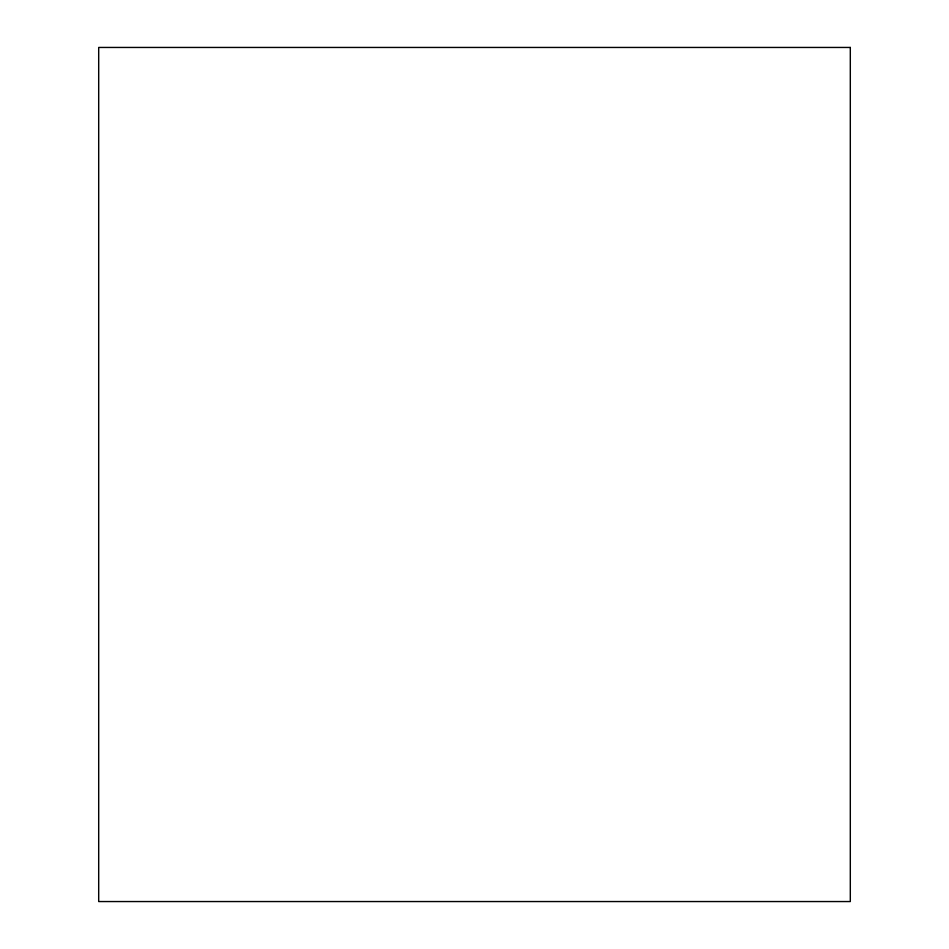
<?xml version="1.0" encoding="UTF-8"?>
<svg xmlns="http://www.w3.org/2000/svg" width="949" height="949" viewBox="0 0 949 949"><rect width="100%" height="100%" fill="white"/><g stroke="black" fill="none" stroke-linecap="round" stroke-linejoin="round"><path stroke-width="1.42" d="M850.304 47.45L98.696 47.45L98.696 901.55L850.304 901.55L850.304 47.45"/></g></svg>
